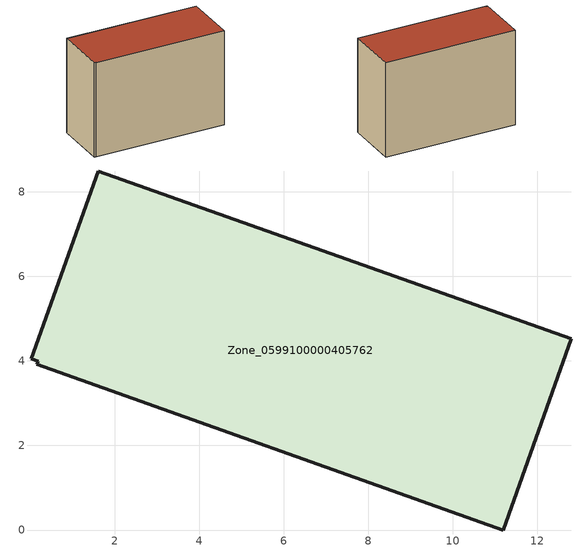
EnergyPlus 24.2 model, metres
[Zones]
Zone_0599100000405762
 floor ground (C_G): 0.18,3.99 0.03,4.05 1.61,8.49 12.8,4.52 11.19,0 0.15,3.92 z0.54
 wall outside (C_F): 11.19,0 12.8,4.52 1.61,8.49 0.03,4.05 0.18,3.99 0.15,3.92 11.19,0 z0.54:9.18
 roof outside (C_R): 0.03,4.05 0.18,3.99 0.15,3.92 11.19,0 12.8,4.52 1.61,8.49 z9.18
[BUILDING]
Pand.0599100000405762: North Axis=0; Terrain=City; Loads Convergence Tolerance Value=0.04; Temperature Convergence Tolerance Value=0.4; Solar Distribution=FullExterior; Maximum Number of Warmup Days=25; Minimum Number of Warmup Days=1
[Site:Location]
Rotterdam.The.Hague.AP_ZH_NLD Design_Conditions: Latitude=51.96; Longitude=4.45; Time Zone=1; Elevation=-4.5
[SITE:GROUNDTEMPERATURE:BUILDINGSURFACE]
18, 18, 18, 18, 18, 18, 18, 18, 18, 18, 18, 18
[MATERIAL] Thermal Absorptance=0.9; Solar Absorptance=0.7; Visible Absorptance=0.7
Name | Roughness | Thickness | Conductivity | Density | Specific Heat
G.TI.1992-2005 | MediumSmooth | 0.15 | 0.06 | 540 | 1210
F.TI.1992-2005 | Rough | 0.3 | 0.12 | 1920 | 840
R.TI.1992-2005 | MediumRough | 0.2 | 0.08 | 1500 | 1000
[CONSTRUCTION]
C_G: G.TI.1992-2005
C_F: F.TI.1992-2005
C_R: R.TI.1992-2005
[ZONE]
Zone_0599100000405762: Type=1; Multiplier=1; Ceiling Height=Autocalculate; Volume=Autocalculate; Floor Area=autocalculate; Part of Total Floor Area=Yes
[ZONEINFILTRATION:DESIGNFLOWRATE]
Infil_Zone_0599100000405762: Zone or ZoneList or Space or SpaceList=Zone_0599100000405762; Schedule=AlwaysOn; Design Flow Rate Calculation Method=Flow/Area; Flow Rate per Floor Area=0.0015; Constant Term Coefficient=1; Temperature Term Coefficient=0; Velocity Term Coefficient=0; Velocity Squared Term Coefficient=0
[HVACTEMPLATE:ZONE:IDEALLOADSAIRSYSTEM]
Zone_0599100000405762: Maximum Heating Supply Air Temperature=50; Minimum Cooling Supply Air Temperature=13; Maximum Heating Supply Air Humidity Ratio=0.0156; Minimum Cooling Supply Air Humidity Ratio=0.0077; Heating Limit=NoLimit; Cooling Limit=NoLimit; Dehumidification Control Type=ConstantSensibleHeatRatio; Cooling Sensible Heat Ratio=0.7; Dehumidification Setpoint=60; Humidification Control Type=None; Humidification Setpoint=30; Outdoor Air Method=None; Outdoor Air Flow Rate per Person=0.00944; Outdoor Air Flow Rate per Zone Floor Area=0; Outdoor Air Flow Rate per Zone=0; Demand Controlled Ventilation Type=None; Outdoor Air Economizer Type=NoEconomizer; Heat Recovery Type=None; Sensible Heat Recovery Effectiveness=0.7; Latent Heat Recovery Effectiveness=0.65
[ZONECONTROL:THERMOSTAT]
ThermostatControl_Zone_0599100000405762: Zone or ZoneList=Zone_0599100000405762; Control Type Schedule=DualSetpointControlType; Control 1=Thermostat_Zone_0599100000405762; Temperature Difference Between Cutout And Setpoint=0
[THERMOSTATSETPOINT:DUALSETPOINT]
Thermostat_Zone_0599100000405762: Heating Setpoint Temperature Schedule=HeatingSetpoint_Zone_0599100000405762; Cooling Setpoint Temperature Schedule=CoolingSetpoint_Zone_0599100000405762
[SCHEDULE:COMPACT]
HeatingSetpoint_Zone_0599100000405762: Through: 12/31, For: AllDays, Until: 24:00, 21
CoolingSetpoint_Zone_0599100000405762: Through: 12/31, For: AllDays, Until: 24:00, 24
DualSetpointControlType: Through: 12/31, For: AllDays, Until: 24:00, 4
AlwaysOn: Through: 12/31, For: AllDays, Until: 24:00, 1
